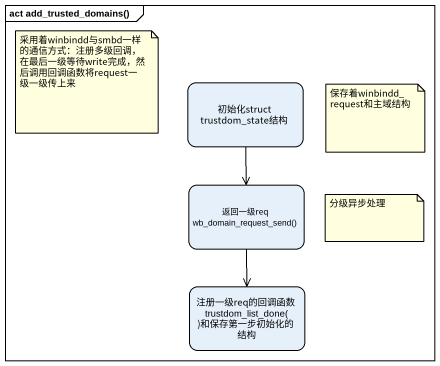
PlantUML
@startuml
mainframe act add_trusted_domains()
hide empty description
state "初始化struct trustdom_state结构" as 初始化struct_trustdom_state结构
state "返回一级req wb_domain_request_send()" as 返回一级req_wb_domain_request
state "注册一级req的回调函数 trustdom_list_done()和保存第一步初始化的结构" as 注册一级req的回调函数_trustdom_list
初始化struct_trustdom_state结构 --> 返回一级req_wb_domain_request
返回一级req_wb_domain_request --> 注册一级req的回调函数_trustdom_list
note as N1
  采用着winbindd与smbd一样的通信方式：注册多级回调，在最后一级等待write完成，然后调用回调函数将request一级一级传上来
end note
note as N2
  保存着winbindd_request和主域结构
end note
note as N3
  分级异步处理
end note
@enduml
